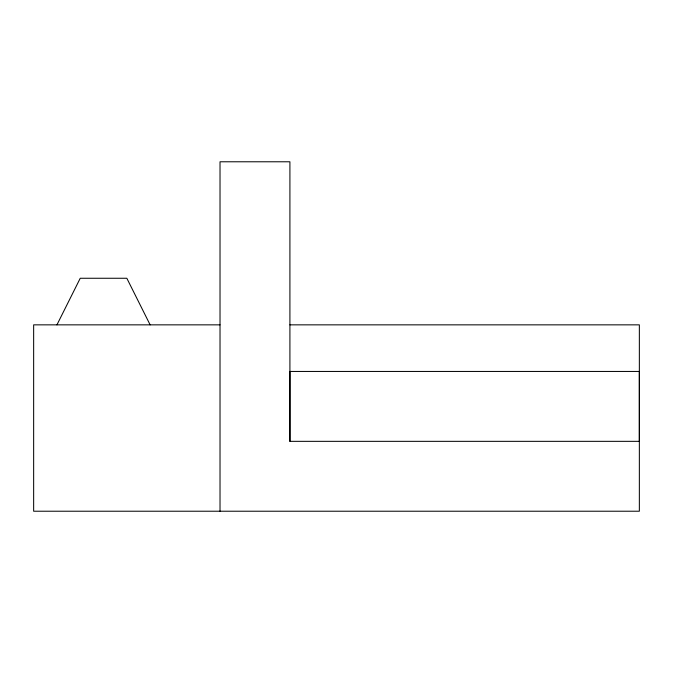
<?xml version="1.0" encoding="UTF-8"?>
<svg xmlns="http://www.w3.org/2000/svg" width="673" height="673" viewBox="0 0 673 673"><rect width="100%" height="100%" fill="white"/><g stroke="black" fill="none" stroke-linecap="round" stroke-linejoin="round"><path stroke-width="1.01" d="M289.912 441.337L289.912 371.446L639.35 371.446L639.35 441.337L289.912 441.337L289.912 161.781L220.021 161.781L220.021 511.219M56.944 324.849L80.238 278.26L126.835 278.26L150.129 324.849M220.021 324.849L33.65 324.849L33.65 511.219L639.35 511.219L639.35 324.849L289.912 324.849"/></g></svg>
